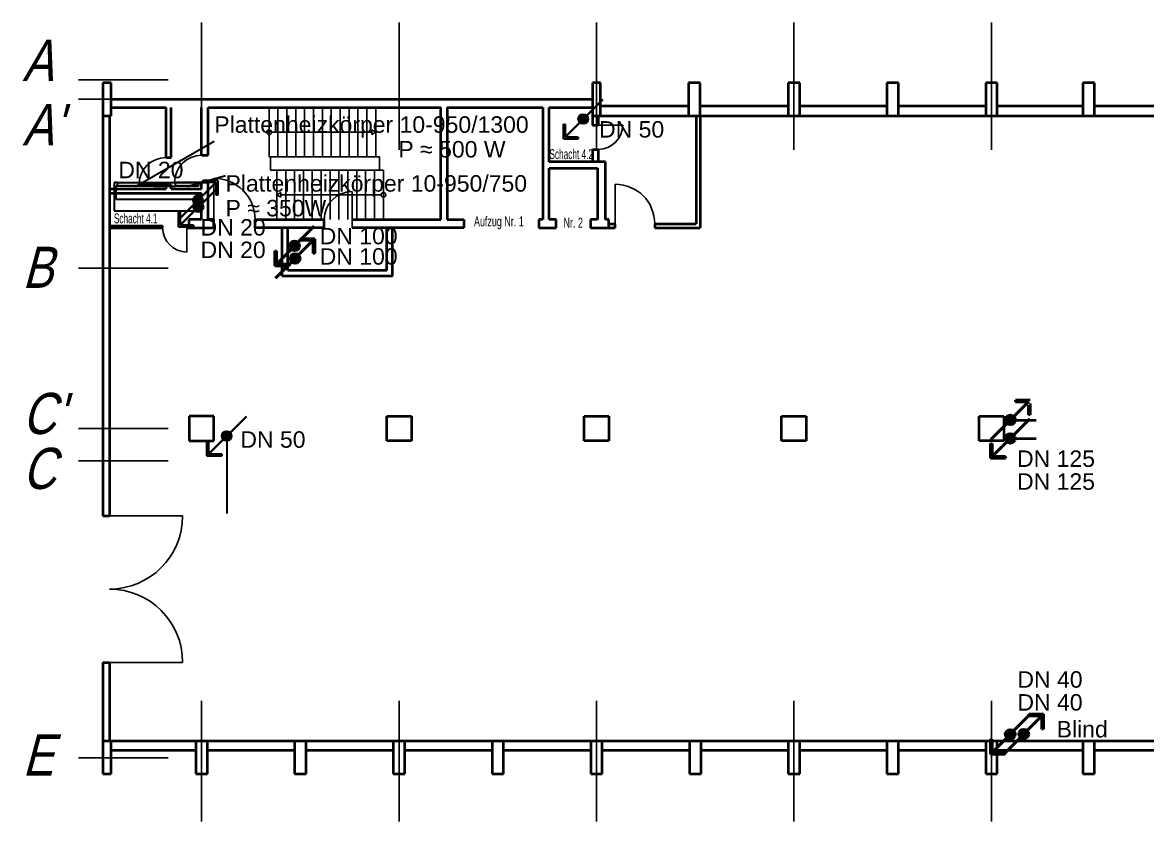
# Model space of a CAD drawing. Header units: millimetres. Extents: x 18890 to 172266, y 46960 to 136684.
# Drawn here: x 18890 to 53073, y 66393 to 90658 of the extents above; entities that cross this region are included whole.
import ezdxf
from ezdxf.enums import TextEntityAlignment as Align

# ---------------------------------------------------------------- set-up
doc = ezdxf.new("R2010")
doc.units = ezdxf.units.MM
doc.linetypes.add('ACAD_ISO10W100', pattern=[18, 12, -3, 0, -3])
for name, color, linetype, lineweight in [('A03_Türen', 254, 'Continuous', 25), ('A04_Treppen', 3, 'Continuous', 25), ('A0_Grundriß', 7, 'Continuous', 40), ('Heiz Wasser +50 -Heizkörper Rücklauff', 241, 'Continuous', 30), ('Heiz Wasser +60 -Heizkörper Vorlauf', 6, 'Continuous', 30), ('Heiz Wasser +70 Prozess R', 242, 'Continuous', 40), ('Heiz Wasser +90 Prozess V', 41, 'Continuous', 40), ('Heiz Wasser blind', 7, 'Continuous', 40)]:
    doc.layers.add(name, color=color, linetype=linetype, lineweight=lineweight)
doc.layers.add('A06_Text', color=7, linetype='Continuous')
doc.layers.add('A07_Achslinien', color=253, linetype='ACAD_ISO10W100')
doc.styles.get("Standard").update_dxf_attribs({"font": 'arial.ttf'})

msp = doc.modelspace()

# ---------------------------------------------------------------- hatches: boundary and pattern name
at = {"layer": 'Heiz Wasser +50 -Heizkörper Rücklauff'}
h = msp.add_hatch(color=256, dxfattribs=at)
h.dxf.hatch_style = 1
h.paths.add_polyline_path([(24121, 85151, -0.023583), (24111, 85161), (23616, 84666), (23626, 84656)])
h.paths.add_polyline_path([(24773, 85813), (24773, 85413), (24823, 85413), (24823, 85863), (24373, 85863), (24373, 85813)])
h.paths.add_polyline_path([(24763, 85813), (24323, 85373, -0.023583), (24333, 85363), (24773, 85803), (24773, 85813)])
h = msp.add_hatch(color=256, dxfattribs=at)
h.dxf.hatch_style = 1
h.paths.add_polyline_path([(24372, 85262, 0.198912), (24328, 85368), (24116, 85156, 0.668179)])
h.paths.add_polyline_path([(24328, 85368, 0.668179), (24072, 85262, 0.198912), (24116, 85156)])
at = {"layer": 'Heiz Wasser +60 -Heizkörper Vorlauf'}
h = msp.add_hatch(color=256, dxfattribs=at)
h.dxf.hatch_style = 1
h.paths.add_polyline_path([(36028, 87837, -0.023583), (36038, 87827), (36533, 88322), (36523, 88332)])
h.paths.add_polyline_path([(35376, 87175), (35376, 87575), (35326, 87575), (35326, 87125), (35776, 87125), (35776, 87175)])
h.paths.add_polyline_path([(35386, 87175), (35826, 87615, -0.023583), (35816, 87625), (35376, 87185), (35376, 87175)])
h = msp.add_hatch(color=256, dxfattribs=at)
h.dxf.hatch_style = 1
h.paths.add_polyline_path([(35777, 87726, 0.198912), (35821, 87620), (36033, 87832, 0.668179)])
h.paths.add_polyline_path([(35821, 87620, 0.668179), (36077, 87726, 0.198912), (36033, 87832)])
h = msp.add_hatch(color=256, dxfattribs=at)
h.dxf.hatch_style = 1
h.paths.add_polyline_path([(22872, 85690), (22872, 85800), (21772, 85800), (21772, 85690)])
h = msp.add_hatch(color=256, dxfattribs=at)
h.dxf.hatch_style = 1
h.paths.add_polyline_path([(24239, 85690), (24239, 85800), (23539, 85800), (23539, 85690)])
h = msp.add_hatch(color=256, dxfattribs=at)
h.dxf.hatch_style = 1
h.paths.add_polyline_path([(24336, 85162, -0.023583), (24346, 85152), (24842, 85647), (24832, 85657)])
h.paths.add_polyline_path([(23684, 84500), (23684, 84900), (23634, 84900), (23634, 84450), (24084, 84450), (24084, 84500)])
h.paths.add_polyline_path([(23694, 84500), (24135, 84940, -0.023583), (24125, 84950), (23684, 84510), (23684, 84500)])
h = msp.add_hatch(color=256, dxfattribs=at)
h.dxf.hatch_style = 1
h.paths.add_polyline_path([(24085, 85051, 0.198912), (24129, 84945), (24342, 85157, 0.668179)])
h.paths.add_polyline_path([(24129, 84945, 0.668179), (24385, 85051, 0.198912), (24342, 85157)])
h = msp.add_hatch(color=256, dxfattribs=at)
h.dxf.hatch_style = 1
h.paths.add_polyline_path([(25196, 78211, -0.023583), (25206, 78201), (25701, 78696), (25691, 78706)])
h.paths.add_polyline_path([(24544, 77549), (24544, 77949), (24494, 77949), (24494, 77499), (24944, 77499), (24944, 77549)])
h.paths.add_polyline_path([(24554, 77549), (24994, 77989, -0.023583), (24984, 77999), (24544, 77559), (24544, 77549)])
h = msp.add_hatch(color=256, dxfattribs=at)
h.dxf.hatch_style = 1
h.paths.add_polyline_path([(24945, 78100, 0.198912), (24989, 77994), (25201, 78206, 0.668179)])
h.paths.add_polyline_path([(24989, 77994, 0.668179), (25245, 78100, 0.198912), (25201, 78206)])
at = {"layer": 'Heiz Wasser +70 Prozess R'}
h = msp.add_hatch(color=256, dxfattribs=at)
h.dxf.hatch_style = 1
h.paths.add_polyline_path([(27071, 83381, -0.023583), (27061, 83391), (26566, 82895), (26576, 82885)])
h.paths.add_polyline_path([(27773, 84093), (27323, 84093), (27323, 84043), (27723, 84043), (27723, 83643), (27773, 83643)])
h.paths.add_polyline_path([(27723, 84043), (27713, 84043), (27273, 83602, -0.023583), (27283, 83592), (27723, 84033)])
h = msp.add_hatch(color=256, dxfattribs=at)
h.dxf.hatch_style = 1
h.paths.add_polyline_path([(27322, 83492, 0.198912), (27278, 83598), (27066, 83385, 0.668179)])
h.paths.add_polyline_path([(27278, 83598, 0.668179), (27022, 83492, 0.198912), (27066, 83385)])
h = msp.add_hatch(color=256, dxfattribs=at)
h.dxf.hatch_style = 1
h.paths.add_polyline_path([(48806, 78478, -0.023583), (48796, 78488), (48301, 77993), (48311, 77983)])
h.paths.add_polyline_path([(49458, 79140), (49458, 78740), (49508, 78740), (49508, 79190), (49058, 79190), (49058, 79140)])
h.paths.add_polyline_path([(49448, 79140), (49008, 78700, -0.023583), (49018, 78690), (49458, 79130), (49458, 79140)])
h = msp.add_hatch(color=256, dxfattribs=at)
h.dxf.hatch_style = 1
h.paths.add_polyline_path([(49057, 78589, 0.198912), (49013, 78695), (48801, 78483, 0.668179)])
h.paths.add_polyline_path([(49013, 78695, 0.668179), (48757, 78589, 0.198912), (48801, 78483)])
at = {"layer": 'Heiz Wasser +90 Prozess V'}
h = msp.add_hatch(color=256, dxfattribs=at)
h.dxf.hatch_style = 1
h.paths.add_polyline_path([(27255, 83984, -0.023583), (27265, 83974), (27761, 84470), (27751, 84480)])
h.paths.add_polyline_path([(26603, 83322), (26603, 83722), (26553, 83722), (26553, 83272), (27003, 83272), (27003, 83322)])
h.paths.add_polyline_path([(26613, 83322), (27054, 83763, -0.023583), (27044, 83773), (26603, 83332), (26603, 83322)])
h = msp.add_hatch(color=256, dxfattribs=at)
h.dxf.hatch_style = 1
h.paths.add_polyline_path([(27005, 83874, 0.198912), (27048, 83767), (27261, 83980, 0.668179)])
h.paths.add_polyline_path([(27048, 83767, 0.668179), (27305, 83874, 0.198912), (27261, 83980)])
h = msp.add_hatch(color=256, dxfattribs=at)
h.dxf.hatch_style = 1
h.paths.add_polyline_path([(49005, 78137, -0.023583), (49015, 78127), (49510, 78622), (49500, 78632)])
h.paths.add_polyline_path([(48353, 77475), (48353, 77875), (48303, 77875), (48303, 77425), (48753, 77425), (48753, 77475)])
h.paths.add_polyline_path([(48363, 77475), (48803, 77915, -0.023583), (48793, 77925), (48353, 77485), (48353, 77475)])
h = msp.add_hatch(color=256, dxfattribs=at)
h.dxf.hatch_style = 1
h.paths.add_polyline_path([(48754, 78026, 0.198912), (48798, 77920), (49010, 78132, 0.668179)])
h.paths.add_polyline_path([(48798, 77920, 0.668179), (49054, 78026, 0.198912), (49010, 78132)])
at = {"layer": 'Heiz Wasser blind'}
h = msp.add_hatch(color=256, dxfattribs=at)
h.dxf.hatch_style = 1
h.paths.add_polyline_path([(49003, 69152, -0.023583), (49013, 69142), (49508, 69637), (49498, 69647)])
h.paths.add_polyline_path([(48351, 68490), (48351, 68890), (48301, 68890), (48301, 68440), (48751, 68440), (48751, 68490)])
h.paths.add_polyline_path([(48361, 68490), (48801, 68930, -0.023583), (48791, 68940), (48351, 68500), (48351, 68490)])
h = msp.add_hatch(color=256, dxfattribs=at)
h.dxf.hatch_style = 1
h.paths.add_polyline_path([(49211, 68935, -0.023583), (49201, 68945), (48706, 68450), (48716, 68440)])
h.paths.add_polyline_path([(49863, 69597), (49863, 69197), (49913, 69197), (49913, 69647), (49463, 69647), (49463, 69597)])
h.paths.add_polyline_path([(49853, 69597), (49413, 69157, -0.023583), (49423, 69147), (49863, 69587), (49863, 69597)])
h = msp.add_hatch(color=256, dxfattribs=at)
h.dxf.hatch_style = 1
h.paths.add_polyline_path([(48752, 69041, 0.198912), (48796, 68935), (49008, 69147, 0.668179)])
h.paths.add_polyline_path([(48796, 68935, 0.668179), (49052, 69041, 0.198912), (49008, 69147)])
h = msp.add_hatch(color=256, dxfattribs=at)
h.dxf.hatch_style = 1
h.paths.add_polyline_path([(49462, 69046, 0.198912), (49418, 69152), (49206, 68940, 0.668179)])
h.paths.add_polyline_path([(49418, 69152, 0.668179), (49162, 69046, 0.198912), (49206, 68940)])

# ---------------------------------------------------------------- linework, layer by layer
at = {"layer": 'A03_Türen'}
for p, q in [((36206, 87545), (37126, 87545)), ((23511, 85805), (24531, 85805)), ((24706, 84425), (24706, 85925)), ((22431, 85735), (23411, 85735)), ((28906, 84425), (28906, 85525)), ((36901, 85745), (36901, 84425)), ((23886, 83685), (23886, 84485)), ((23756, 75675), (21331, 75675)), ((23756, 71225), (21331, 71225))]:
    msp.add_line(p, q, dxfattribs=at)
for centre, radius, start, end in [((36386, 87545), 740, 270, 0), ((23251, 85735), 820, 90, 180), ((24331, 85805), 820, 90, 180), ((24706, 84675), 1250, 0, 90), ((28906, 84675), 850, 90, 180), ((36901, 84545), 1200, 0, 90), ((23886, 84425), 740, 180, 270), ((21531, 75675), 2225, 270, 0), ((21531, 71225), 2225, 0, 90)]:
    msp.add_arc(centre, radius, start, end, dxfattribs=at)
at = {"layer": 'A04_Treppen', "color": 252, "true_color": 0x939598}
for p, q in [((26381, 86575), (26381, 88075)), ((26651, 86575), (26651, 88075)), ((26921, 86575), (26921, 88075)), ((27191, 86575), (27191, 88075)), ((27461, 86575), (27461, 88075)), ((27731, 86575), (27731, 88075)), ((28001, 86575), (28001, 88075)), ((28271, 86575), (28271, 88075)), ((28541, 86575), (28541, 88075)), ((28811, 86575), (28811, 88075)), ((29081, 86575), (29081, 88075)), ((29351, 86575), (29351, 88075)), ((29621, 86575), (29621, 88075)), ((26451, 87325), (29500, 87325)), ((29500, 87255), (29500, 87395)), ((29500, 87395), (29621, 87325)), ((29621, 87325), (29500, 87255)), ((26381, 86575), (29736, 86575)), ((26421, 86175), (26421, 86575)), ((29736, 86175), (29736, 86575)), ((26421, 86175), (29856, 86175)), ((26616, 84675), (26616, 86175)), ((26886, 84675), (26886, 86175)), ((27156, 84675), (27156, 86175)), ((27426, 84675), (27426, 86175)), ((27696, 84675), (27696, 86175)), ((27966, 84675), (27966, 86175)), ((28236, 84675), (28236, 86175)), ((28506, 84675), (28506, 86175)), ((28776, 84675), (28776, 86175)), ((29046, 84675), (29046, 86175)), ((29316, 84675), (29316, 86175)), ((29586, 84675), (29586, 86175)), ((29856, 84675), (29856, 86175)), ((26616, 85425), (26738, 85495)), ((26738, 85495), (26738, 85355)), ((26738, 85355), (26616, 85425)), ((29786, 85425), (26738, 85425))]:
    msp.add_line(p, q, dxfattribs=at)
for centre in [(26381, 87325), (29856, 85425)]:
    msp.add_circle(centre, 70, dxfattribs=at)
at = {"layer": 'A07_Achslinien'}
for p, q in [((24331, 86795), (24331, 90658)), ((30331, 86795), (30331, 90658)), ((36331, 86795), (36331, 90658)), ((42331, 86795), (42331, 90658)), ((48331, 86795), (48331, 90658)), ((20593, 88915), (23312, 88915)), ((20593, 88325), (23312, 88325)), ((20593, 83195), (23312, 83195)), ((20593, 78325), (23312, 78325)), ((20593, 77345), (23312, 77345)), ((24331, 66393), (24331, 70060)), ((30331, 66393), (30331, 70060)), ((36331, 66393), (36331, 70060)), ((42331, 66393), (42331, 70060)), ((48331, 66393), (48331, 70060)), ((20593, 68325), (23312, 68325))]:
    msp.add_line(p, q, dxfattribs=at)
at = {"layer": 'A0_Grundriß'}
for p, q in [((21581, 88825), (21331, 88825)), ((21331, 88825), (21331, 87825)), ((21581, 87825), (21581, 88825)), ((36456, 88825), (36206, 88825)), ((36206, 88825), (36206, 87825)), ((36456, 87825), (36456, 88825)), ((39481, 88825), (39131, 88825)), ((39131, 88825), (39131, 87825)), ((39481, 87825), (39481, 88825)), ((42506, 88825), (42156, 88825)), ((42156, 88825), (42156, 87825)), ((42506, 87825), (42506, 88825)), ((45506, 88825), (45156, 88825)), ((45156, 88825), (45156, 87825)), ((45506, 87825), (45506, 88825)), ((48506, 88825), (48156, 88825)), ((48156, 88825), (48156, 87825)), ((48506, 87825), (48506, 88825)), ((51461, 88825), (51111, 88825)), ((51111, 88825), (51111, 87825)), ((51461, 87825), (51461, 88825)), ((21581, 88325), (36206, 88325)), ((21581, 88075), (23251, 88075)), ((23251, 86555), (23251, 88075)), ((23411, 86555), (23411, 88075)), ((24331, 86625), (24331, 88075)), ((24531, 86625), (24531, 88075)), ((24531, 88075), (31596, 88075)), ((31596, 84675), (31596, 88075)), ((31796, 88075), (31796, 84675)), ((31796, 88075), (34696, 88075)), ((34696, 88075), (34696, 84675)), ((34896, 86430), (34896, 88075)), ((34896, 88075), (36206, 88075)), ((36456, 88125), (39131, 88125)), ((39481, 88125), (42156, 88125)), ((42506, 88125), (45156, 88125)), ((45506, 88125), (48156, 88125)), ((48506, 88125), (51111, 88125)), ((51461, 88125), (54071, 88125)), ((21331, 87825), (21331, 75675)), ((21331, 87825), (21581, 87825)), ((21531, 87825), (21531, 75675)), ((36206, 87825), (36206, 87545)), ((36206, 87825), (36456, 87825)), ((36386, 87825), (36386, 87545)), ((36456, 87825), (72331, 87825)), ((39131, 87825), (39481, 87825)), ((39361, 87825), (39361, 84545)), ((39481, 87825), (39481, 84425)), ((42156, 87825), (42506, 87825)), ((45156, 87825), (45506, 87825)), ((48156, 87825), (48506, 87825)), ((51111, 87825), (51461, 87825)), ((23251, 86555), (23411, 86555)), ((24331, 86625), (24531, 86625)), ((36206, 86805), (36386, 86805)), ((36206, 86805), (36206, 86430)), ((36386, 86805), (36386, 86430)), ((36606, 86430), (34896, 86430)), ((34896, 84675), (34896, 86230)), ((34896, 86230), (36356, 86230)), ((36356, 86230), (36356, 84675)), ((36606, 84675), (36606, 86430)), ((24331, 85605), (24331, 85805)), ((24531, 84675), (24531, 85805)), ((21531, 85605), (23251, 85605)), ((21531, 85475), (24331, 85475)), ((23251, 85605), (23251, 85735)), ((23411, 85605), (23411, 85735)), ((23411, 85605), (24331, 85605)), ((24331, 84675), (24331, 85475)), ((21531, 84485), (23146, 84485)), ((23146, 84425), (23146, 84485)), ((23886, 84485), (23956, 84485)), ((23956, 84425), (23956, 84675)), ((24331, 84675), (23956, 84675)), ((24706, 84675), (24531, 84675)), ((24706, 84425), (24706, 84675)), ((25956, 84425), (25956, 84675)), ((25956, 84675), (28056, 84675)), ((28056, 84425), (28056, 84675)), ((28906, 84675), (31596, 84675)), ((31796, 84675), (32296, 84675)), ((32296, 84675), (32296, 84425)), ((34696, 84675), (34576, 84675)), ((34576, 84675), (34576, 84425)), ((35101, 84675), (34896, 84675)), ((35101, 84425), (35101, 84675)), ((36356, 84675), (36151, 84675)), ((36151, 84675), (36151, 84425)), ((36706, 84675), (36606, 84675)), ((36706, 84425), (36706, 84675)), ((36706, 84545), (36901, 84545)), ((38101, 84545), (38101, 84425)), ((38101, 84545), (39361, 84545)), ((21531, 84425), (23146, 84425)), ((22136, 84425), (22546, 84425)), ((23886, 84425), (24706, 84425)), ((28056, 84425), (25956, 84425)), ((26781, 82950), (26781, 84425)), ((26956, 83125), (26956, 84425)), ((32296, 84425), (28906, 84425)), ((29956, 83125), (29956, 84425)), ((34576, 84425), (35101, 84425)), ((36151, 84425), (36901, 84425)), ((38101, 84425), (39481, 84425)), ((29956, 83125), (26956, 83125)), ((29956, 83125), (26956, 83125)), ((30131, 82950), (26781, 82950)), ((30131, 82950), (26781, 82950)), ((24706, 78700), (23956, 78700)), ((23956, 78700), (23956, 77950)), ((24706, 77950), (24706, 78700)), ((29956, 77950), (29956, 78700)), ((29956, 78700), (30706, 78700)), ((30706, 78700), (30706, 77950)), ((35956, 77950), (35956, 78700)), ((35956, 78700), (36706, 78700)), ((36706, 78700), (36706, 77950)), ((41956, 77950), (41956, 78700)), ((41956, 78700), (42706, 78700)), ((42706, 78700), (42706, 77950)), ((47956, 78700), (48706, 78700)), ((47956, 77950), (47956, 78700)), ((48706, 78700), (48706, 77950)), ((23956, 77950), (24706, 77950)), ((30706, 77950), (29956, 77950)), ((36706, 77950), (35956, 77950)), ((42706, 77950), (41956, 77950)), ((48706, 77950), (47956, 77950)), ((21331, 71225), (21331, 68835)), ((21531, 71225), (21531, 68835)), ((21581, 68835), (21331, 68835)), ((21331, 68835), (21331, 67835)), ((84001, 68835), (21581, 68835)), ((21581, 67835), (21581, 68835)), ((24506, 68835), (24156, 68835)), ((24156, 68835), (24156, 67835)), ((24506, 67835), (24506, 68835)), ((27506, 68835), (27156, 68835)), ((27156, 68835), (27156, 67835)), ((27506, 67835), (27506, 68835)), ((30506, 68835), (30156, 68835)), ((30156, 68835), (30156, 67835)), ((30506, 67835), (30506, 68835)), ((33506, 68835), (33156, 68835)), ((33156, 68835), (33156, 67835)), ((33506, 67835), (33506, 68835)), ((36506, 68835), (36156, 68835)), ((36156, 68835), (36156, 67835)), ((36506, 67835), (36506, 68835)), ((39506, 68835), (39156, 68835)), ((39156, 68835), (39156, 67835)), ((39506, 67835), (39506, 68835)), ((42506, 68835), (42156, 68835)), ((42156, 68835), (42156, 67835)), ((42506, 67835), (42506, 68835)), ((45506, 68835), (45156, 68835)), ((45156, 68835), (45156, 67835)), ((45506, 67835), (45506, 68835)), ((48506, 68835), (48156, 68835)), ((48156, 68835), (48156, 67835)), ((48506, 67835), (48506, 68835)), ((51461, 68835), (51111, 68835)), ((51111, 68835), (51111, 67835)), ((51461, 67835), (51461, 68835)), ((24156, 68545), (21581, 68545)), ((27156, 68545), (24506, 68545)), ((30156, 68545), (27506, 68545)), ((33156, 68545), (30506, 68545)), ((36156, 68545), (33506, 68545)), ((39156, 68545), (36506, 68545)), ((42156, 68545), (39506, 68545)), ((45156, 68545), (42506, 68545)), ((48156, 68545), (45506, 68545)), ((51111, 68545), (48506, 68545)), ((54071, 68545), (51461, 68545)), ((21331, 67835), (21581, 67835)), ((24156, 67835), (24506, 67835)), ((27156, 67835), (27506, 67835)), ((30156, 67835), (30506, 67835)), ((33156, 67835), (33506, 67835)), ((36156, 67835), (36506, 67835)), ((39156, 67835), (39506, 67835)), ((42156, 67835), (42506, 67835)), ((45156, 67835), (45506, 67835)), ((48156, 67835), (48506, 67835)), ((51111, 67835), (51461, 67835))]:
    msp.add_line(p, q, dxfattribs=at)
at = {"layer": 'A0_Grundriß', "ltscale": 0.25}
for p, q in [((36206, 87545), (36386, 87545)), ((24331, 85805), (24531, 85805)), ((23251, 85735), (23411, 85735)), ((23886, 84425), (23886, 84485)), ((36901, 84425), (36901, 84545)), ((21331, 75675), (21531, 75675)), ((21331, 71225), (21531, 71225))]:
    msp.add_line(p, q, dxfattribs=at)
at = {"layer": 'A0_Grundriß', "color": 252, "true_color": 0x939598}
msp.add_line((30131, 82950), (30131, 84425), dxfattribs=at)
at = {"layer": 'Heiz Wasser +50 -Heizkörper Rücklauff'}
for p, q in [((24763, 85813), (23616, 84666)), ((24773, 85803), (23626, 84656)), ((24823, 85863), (24373, 85863)), ((24373, 85813), (24373, 85863)), ((24373, 85813), (24773, 85813)), ((24773, 85413), (24773, 85813)), ((24823, 85863), (24823, 85413)), ((21772, 85690), (21722, 85690)), ((21722, 85690), (21722, 85289)), ((22872, 85690), (23539, 85690)), ((21722, 85289), (24097, 85289)), ((24823, 85413), (24773, 85413))]:
    msp.add_line(p, q, dxfattribs=at)
msp.add_circle((24222, 85262), 150, dxfattribs=at)
at = {"layer": 'Heiz Wasser +60 -Heizkörper Vorlauf'}
for p, q in [((35376, 87185), (36523, 88332)), ((35386, 87175), (36533, 88322)), ((35326, 87125), (35326, 87575)), ((35326, 87575), (35376, 87575)), ((35376, 87575), (35376, 87175)), ((35776, 87175), (35376, 87175)), ((35776, 87175), (35776, 87125)), ((22322, 85674), (24718, 87059)), ((35326, 87125), (35776, 87125)), ((21772, 85800), (21672, 85800)), ((21672, 85800), (21674, 84942)), ((22872, 85800), (23539, 85800)), ((23889, 85674), (25056, 86010)), ((23684, 84510), (24832, 85657)), ((23694, 84500), (24842, 85647)), ((21674, 84942), (24137, 84942)), ((23634, 84450), (23634, 84900)), ((23634, 84900), (23684, 84900)), ((23684, 84900), (23684, 84500)), ((23634, 84450), (24084, 84450)), ((24084, 84500), (23684, 84500)), ((24084, 84500), (24084, 84450)), ((24544, 77559), (25691, 78706)), ((24554, 77549), (25701, 78696)), ((24494, 77499), (24494, 77949)), ((24494, 77949), (24544, 77949)), ((24544, 77949), (24544, 77549)), ((25095, 77950), (25095, 75749)), ((24494, 77499), (24944, 77499)), ((24944, 77549), (24544, 77549)), ((24944, 77549), (24944, 77499))]:
    msp.add_line(p, q, dxfattribs=at)
for points in [[(22872, 85690), (21772, 85690), (21772, 85800), (22872, 85800)], [(24239, 85690), (23539, 85690), (23539, 85800), (24239, 85800)]]:
    msp.add_lwpolyline(points, close=True, dxfattribs=at)
for centre in [(35927, 87726), (24235, 85051), (25095, 78100)]:
    msp.add_circle(centre, 150, dxfattribs=at)
at = {"layer": 'Heiz Wasser +70 Prozess R'}
for p, q in [((27773, 84093), (27323, 84093)), ((27323, 84043), (27323, 84093)), ((27773, 84093), (27773, 83643)), ((27713, 84043), (26566, 82895)), ((27723, 84033), (26576, 82885)), ((27323, 84043), (27723, 84043)), ((27723, 83643), (27723, 84043)), ((27773, 83643), (27723, 83643)), ((49448, 79140), (48301, 77993)), ((49458, 79130), (48311, 77983)), ((49508, 79190), (49058, 79190)), ((49058, 79140), (49058, 79190)), ((49058, 79140), (49458, 79140)), ((49458, 78740), (49458, 79036)), ((49508, 79086), (49508, 78740)), ((49508, 78740), (49458, 78740)), ((49057, 78585), (49692, 78585))]:
    msp.add_line(p, q, dxfattribs=at)
for centre in [(27172, 83492), (48907, 78589)]:
    msp.add_circle(centre, 150, dxfattribs=at)
at = {"layer": 'Heiz Wasser +90 Prozess V'}
for p, q in [((26603, 83332), (27751, 84480)), ((26613, 83322), (27761, 84470)), ((26553, 83272), (26553, 83722)), ((26553, 83722), (26603, 83722)), ((26603, 83722), (26603, 83322)), ((26553, 83272), (27003, 83272)), ((27003, 83322), (26603, 83322)), ((27003, 83322), (27003, 83272)), ((48353, 77485), (49500, 78632)), ((48363, 77475), (49510, 78622)), ((49054, 78026), (49686, 78026)), ((48303, 77425), (48303, 77875)), ((48303, 77875), (48353, 77875)), ((48353, 77875), (48353, 77475)), ((48303, 77425), (48753, 77425)), ((48753, 77475), (48353, 77475)), ((48753, 77475), (48753, 77425))]:
    msp.add_line(p, q, dxfattribs=at)
for centre in [(27155, 83874), (48904, 78026)]:
    msp.add_circle(centre, 150, dxfattribs=at)
at = {"layer": 'Heiz Wasser blind'}
for p, q in [((48351, 68500), (49498, 69647)), ((48361, 68490), (49508, 69637)), ((49853, 69597), (48706, 68450)), ((49863, 69587), (48716, 68440)), ((49913, 69647), (49463, 69647)), ((49463, 69597), (49463, 69647)), ((49463, 69597), (49863, 69597)), ((49863, 69197), (49863, 69597)), ((49913, 69647), (49913, 69197)), ((49913, 69197), (49863, 69197)), ((48301, 68440), (48301, 68890)), ((48301, 68890), (48351, 68890)), ((48351, 68890), (48351, 68490)), ((48301, 68440), (48751, 68440)), ((48751, 68490), (48351, 68490)), ((48751, 68490), (48751, 68440))]:
    msp.add_line(p, q, dxfattribs=at)
for centre in [(48902, 69041), (49312, 69046)]:
    msp.add_circle(centre, 150, dxfattribs=at)

# ---------------------------------------------------------------- texts
at = {"layer": 'A06_Text', "width": 0.6}
for s, p in [('Schacht 4.2', (34899, 86510)), ('Schacht 4.1', (21665, 84557))]:
    msp.add_text(s, height=300, dxfattribs=at).set_placement(p)
at = {"layer": 'A06_Text', "lineweight": 25, "width": 0.65}
for s, p in [('Aufzug Nr. 1', (32607, 84467)), ('Nr. 2', (35328, 84427))]:
    msp.add_text(s, height=300, dxfattribs=at).set_placement(p)
at = {"layer": 'A07_Achslinien', "color": 7, "linetype": 'Continuous', "oblique": 15, "width": 0.8}
for s, p in [('A', (19354, 88883)), ("A'", (19486, 86928)), ('B', (19349, 82598)), ("C'", (19521, 78159)), ('C', (19392, 76491)), ('E', (19354, 67787))]:
    msp.add_text(s, height=1250, dxfattribs=at).set_placement(p, align=Align.CENTER)
at = {"layer": 'Heiz Wasser +50 -Heizkörper Rücklauff'}
msp.add_text('DN 20', height=500, dxfattribs=at).set_placement((24299, 84187))
at = {"layer": 'Heiz Wasser +60 -Heizkörper Vorlauf'}
for s, p in [('DN 50', (36408, 87163)), ('DN 20', (24299, 83504))]:
    msp.add_text(s, height=500, dxfattribs=at).set_placement(p)
at = {"layer": 'Heiz Wasser +60 -Heizkörper Vorlauf', "char_height": 500, "attachment_point": 1}
for s, width, heights, insert in [('Plattenheizkörper 10-950/1300', 10440.86, [1203], (24718, 87809)), ('DN 20', 7857.67, [1461], (21801, 86429)), ('Plattenheizkörper 10-950/750', 10440.86, [1203], (25058, 86021)), ('P ≈ 350W', 10440.86, [1203], (25058, 85271)), ('DN 50', 10440.86, [1203], (25510, 78243))]:
    msp.add_mtext_dynamic_manual_height_columns(s, width=width, gutter_width=12.5, heights=heights, dxfattribs=dict(at, insert=insert))
at = {"layer": 'Heiz Wasser +60 -Heizkörper Vorlauf'}
note = msp.add_mtext_dynamic_manual_height_columns('P ≈ 500 W\\P', width=5580.45, gutter_width=12.5, heights=[496, 0], dxfattribs=dict(at, insert=(24718, 87059), char_height=500, attachment_point=1))
at = {"layer": 'Heiz Wasser +60 -Heizkörper Vorlauf', "color": 0, "insert": (50312, 69445), "char_height": 500, "attachment_point": 1}
msp.add_mtext_dynamic_manual_height_columns('Blind', width=10440.86, gutter_width=12.5, heights=[1203], dxfattribs=at)
at = {"layer": 'Heiz Wasser +70 Prozess R', "char_height": 500, "attachment_point": 1}
for s, insert in [('DN 100', (27920, 83804)), ('DN 125', (49109, 77662))]:
    msp.add_mtext_dynamic_manual_height_columns(s, width=10440.86, gutter_width=12.5, heights=[1203], dxfattribs=dict(at, insert=insert))
at = {"layer": 'Heiz Wasser +90 Prozess V', "char_height": 500, "attachment_point": 1}
for s, insert in [('DN 100', (27920, 84422)), ('DN 125', (49109, 76966))]:
    msp.add_mtext_dynamic_manual_height_columns(s, width=10440.86, gutter_width=12.5, heights=[1203], dxfattribs=dict(at, insert=insert))
at = {"layer": 'Heiz Wasser blind', "char_height": 500, "attachment_point": 1}
for insert in [(49120, 70956), (49120, 70260)]:
    msp.add_mtext_dynamic_manual_height_columns('DN 40', width=10440.86, gutter_width=12.5, heights=[1203], dxfattribs=dict(at, insert=insert))

doc.saveas('drawing.dxf')
